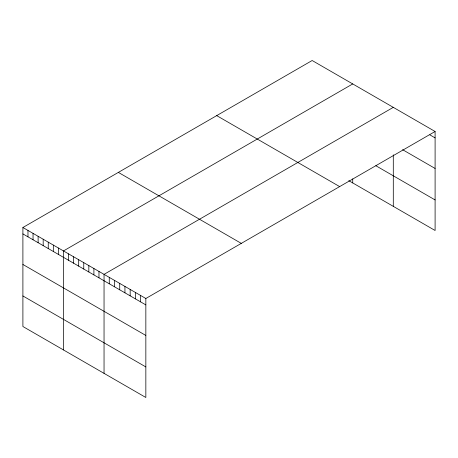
<?xml version="1.0" encoding="UTF-8"?>
<svg xmlns="http://www.w3.org/2000/svg" width="458" height="458" viewBox="0 0 458 458"><rect width="100%" height="100%" fill="white"/><g stroke="black" fill="none" stroke-linecap="round" stroke-linejoin="round"><path stroke-width="0.69" d="M22.9 227.511L145.844 298.49L145.844 397.492L22.9 326.508L22.9 227.511L312.156 60.508L435.1 131.492L435.1 230.489L348.784 180.658M352.729 83.934L63.473 250.932L63.473 349.935M393.296 107.355L104.046 274.359L104.046 373.356M145.844 298.49L435.1 131.492M429.873 134.875L435.1 137.892M402.588 149.68L435.1 168.452M375.829 165.716L435.1 199.934M216.703 115.622L339.647 186.601M118.353 172.397L241.297 243.381M22.9 233.912L145.844 304.896M22.9 264.472L145.844 335.451M22.9 295.954L145.844 366.932M393.296 154.81L393.296 206.358M352.729 178.86L352.729 182.931M140.617 295.473L140.617 301.879M135.396 292.456L135.396 298.862M130.169 289.439L130.169 295.845M124.942 286.422L124.942 292.828M119.721 283.41L119.721 289.811M114.494 280.393L114.494 286.794M109.267 277.376L109.267 283.777M98.974 271.428L98.974 277.834M93.901 268.502L93.901 274.903M88.829 265.571L88.829 271.978M83.757 262.646L83.757 269.046M78.684 259.72L78.684 266.121M73.612 256.789L73.612 263.19M68.545 253.864L68.545 260.264M58.401 248.007L58.401 254.408M53.328 245.076L53.328 251.482M48.256 242.15L48.256 248.551M43.184 239.219L43.184 245.625M38.117 236.294L38.117 242.694M33.045 233.368L33.045 239.769M27.972 230.437L27.972 236.843"/></g></svg>
